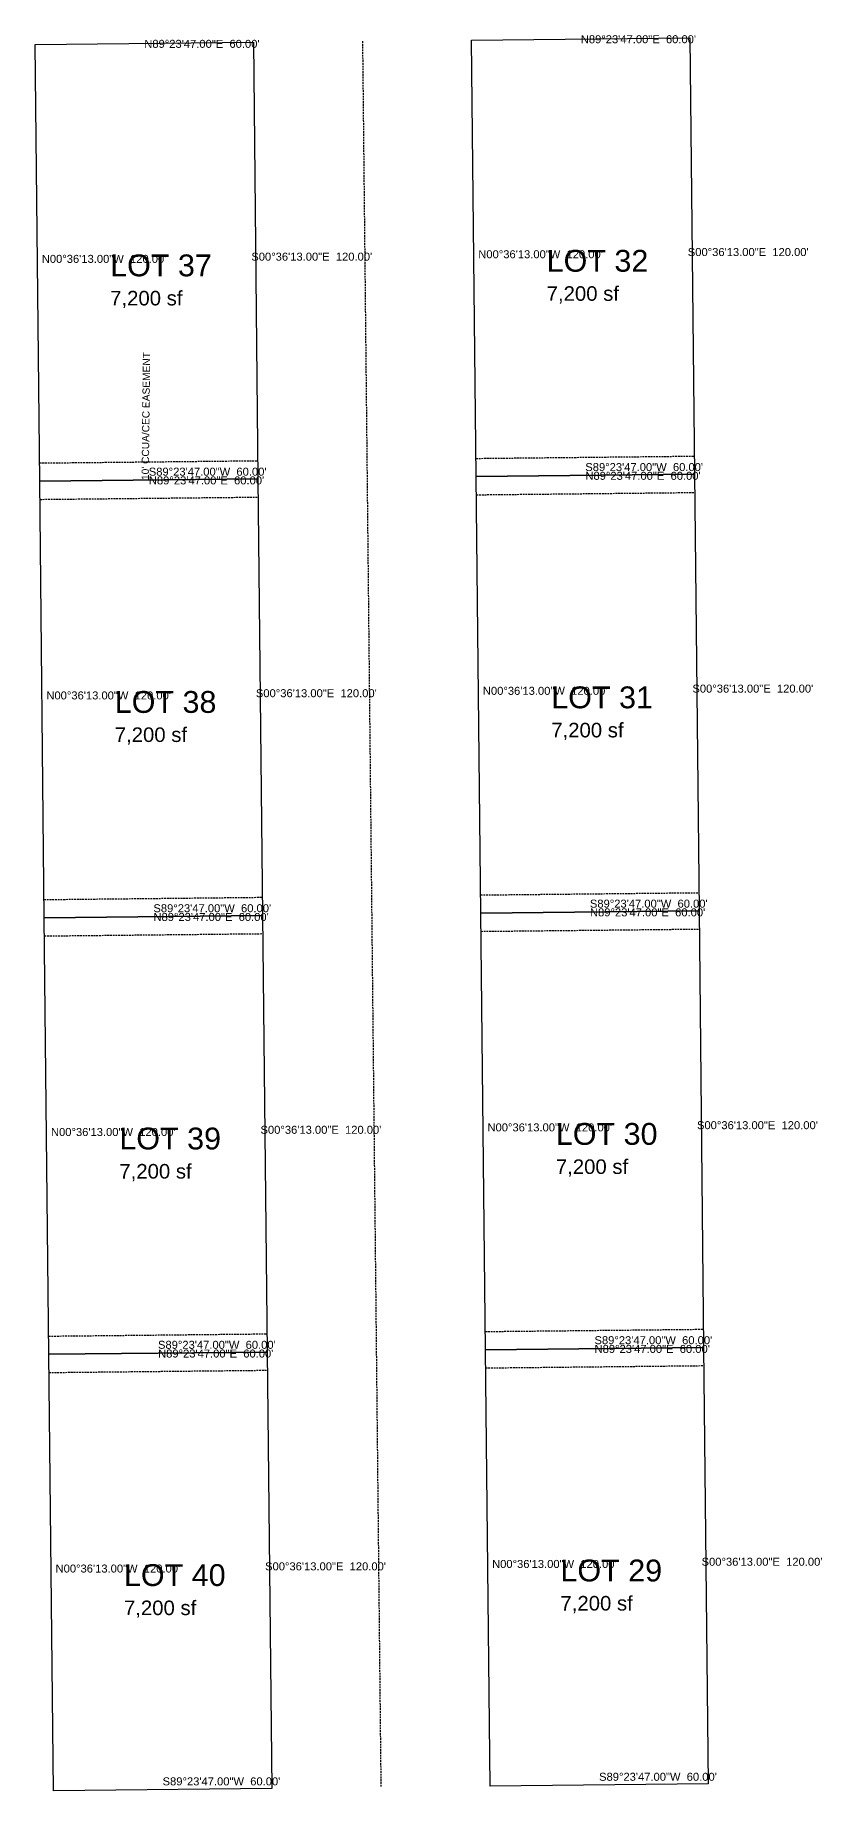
# Model space of a CAD drawing. Extents: x -19 to 673, y -136 to 2051.
# Drawn here: x 0 to 216.3, y 520 to 1002.6 of the extents above; entities that cross this region are included whole.
import ezdxf

# ---------------------------------------------------------------- set-up
doc = ezdxf.new("R2010")
doc.units = 0
doc.linetypes.add('DASHED', pattern=[0.75, 0.5, -0.25])
doc.linetypes.add('ROT_89.40', pattern=[0])
for name, color, linetype in [('DIM-LABELS', 7, 'CONTINUOUS'), ('EASEMENT', 3, 'DASHED'), ('LOT_LINE', 4, 'CONTINUOUS'), ('ROW_STREET', 8, 'DASHED'), ('TEXT-LABELS', 7, 'CONTINUOUS')]:
    doc.layers.add(name, color=color, linetype=linetype)
doc.styles.get("Standard").update_dxf_attribs({"font": 'Arial'})

msp = doc.modelspace()

# ---------------------------------------------------------------- linework, layer by layer
at = {"layer": 'EASEMENT'}
for p, q in [((1.2115, 885.0064), (61.2082, 885.6385)), ((121.2048, 886.2706), (181.2015, 886.9026)), ((1.3169, 875.0069), (61.3135, 875.639)), ((121.3102, 876.2711), (181.3069, 876.9032)), ((2.4757, 765.013), (62.4723, 765.6451)), ((122.469, 766.2772), (182.4657, 766.9093)), ((2.581, 755.0136), (62.5777, 755.6457)), ((122.5744, 756.2778), (182.571, 756.9099)), ((123.7332, 646.2839), (183.7299, 646.916)), ((3.7399, 645.0197), (63.7365, 645.6518)), ((3.8452, 635.0203), (63.8419, 635.6523)), ((123.8385, 636.2844), (183.8352, 636.9165))]:
    msp.add_line(p, q, dxfattribs=at)
at = {"layer": 'LOT_LINE'}
for p, q in [((0, 1000), (59.9967, 1000.6321)), ((1.2642, 880.0067), (0, 1000)), ((59.9967, 1000.6321), (61.2608, 880.6387)), ((119.9933, 1001.2642), (179.99, 1001.8963)), ((121.2575, 881.2708), (119.9933, 1001.2642)), ((179.99, 1001.8963), (181.2542, 881.9029)), ((61.2608, 880.6387), (1.2642, 880.0067)), ((1.2642, 880.0067), (61.2608, 880.6387)), ((2.5284, 760.0133), (1.2642, 880.0067)), ((61.2608, 880.6387), (62.525, 760.6454)), ((181.2542, 881.9029), (121.2575, 881.2708)), ((121.2575, 881.2708), (181.2542, 881.9029)), ((122.5217, 761.2775), (121.2575, 881.2708)), ((181.2542, 881.9029), (182.5184, 761.9096)), ((62.525, 760.6454), (2.5284, 760.0133)), ((2.5284, 760.0133), (62.525, 760.6454)), ((3.7925, 640.02), (2.5284, 760.0133)), ((62.525, 760.6454), (63.7892, 640.6521)), ((182.5184, 761.9096), (122.5217, 761.2775)), ((122.5217, 761.2775), (182.5184, 761.9096)), ((123.7859, 641.2842), (122.5217, 761.2775)), ((182.5184, 761.9096), (183.7825, 641.9162)), ((183.7825, 641.9162), (123.7859, 641.2842)), ((123.7859, 641.2842), (183.7825, 641.9162)), ((183.7825, 641.9162), (185.0467, 521.9229)), ((63.7892, 640.6521), (3.7925, 640.02)), ((3.7925, 640.02), (63.7892, 640.6521)), ((5.0567, 520.0266), (3.7925, 640.02)), ((63.7892, 640.6521), (65.0534, 520.6587)), ((125.05, 521.2908), (123.7859, 641.2842)), ((185.0467, 521.9229), (125.05, 521.2908)), ((65.0534, 520.6587), (5.0567, 520.0266))]:
    msp.add_line(p, q, dxfattribs=at)
at = {"layer": 'ROW_STREET'}
msp.add_line((89.995, 1000.9481), (95.0517, 520.9748), dxfattribs=at)

# ---------------------------------------------------------------- texts
at = {"layer": 'DIM-LABELS'}
for s, p in [('N89%%d23\'47.00"E  60.00\'', (30.011, 999.1161)), ('N89%%d23\'47.00"E  60.00\'', (150.0043, 1000.3803)), ('N00%%d36\'13.00"W  120.00\'', (1.832, 940.016)), ('S00%%d36\'13.00"E  120.00\'', (59.4288, 940.6228)), ('N00%%d36\'13.00"W  120.00\'', (121.8254, 941.2801)), ('S00%%d36\'13.00"E  120.00\'', (179.4222, 941.887)), ('S89%%d23\'47.00"W  60.00\'', (31.2499, 881.5226)), ('S89%%d23\'47.00"W  60.00\'', (151.2432, 882.7868)), ('N89%%d23\'47.00"E  60.00\'', (31.2752, 879.1228)), ('N89%%d23\'47.00"E  60.00\'', (151.2685, 880.3869)), ('N00%%d36\'13.00"W  120.00\'', (3.0962, 820.0226)), ('S00%%d36\'13.00"E  120.00\'', (60.693, 820.6294)), ('N00%%d36\'13.00"W  120.00\'', (123.0895, 821.2868)), ('S00%%d36\'13.00"E  120.00\'', (180.6863, 821.8936)), ('S89%%d23\'47.00"W  60.00\'', (32.514, 761.5293)), ('S89%%d23\'47.00"W  60.00\'', (152.5074, 762.7935)), ('N89%%d23\'47.00"E  60.00\'', (152.5327, 760.3936)), ('N89%%d23\'47.00"E  60.00\'', (32.5393, 759.1294)), ('N00%%d36\'13.00"W  120.00\'', (4.3604, 700.0293)), ('S00%%d36\'13.00"E  120.00\'', (61.9572, 700.6361)), ('N00%%d36\'13.00"W  120.00\'', (124.3537, 701.2935)), ('S00%%d36\'13.00"E  120.00\'', (181.9505, 701.9003)), ('S89%%d23\'47.00"W  60.00\'', (33.7782, 641.536)), ('S89%%d23\'47.00"W  60.00\'', (153.7716, 642.8001)), ('N89%%d23\'47.00"E  60.00\'', (153.7968, 640.4003)), ('N89%%d23\'47.00"E  60.00\'', (33.8035, 639.1361)), ('S00%%d36\'13.00"E  120.00\'', (183.2147, 581.9069)), ('N00%%d36\'13.00"W  120.00\'', (5.6246, 580.0359)), ('S00%%d36\'13.00"E  120.00\'', (63.2214, 580.6428)), ('N00%%d36\'13.00"W  120.00\'', (125.6179, 581.3001)), ('S89%%d23\'47.00"W  60.00\'', (35.0424, 521.5426)), ('S89%%d23\'47.00"W  60.00\'', (155.0357, 522.8068))]:
    msp.add_text(s, height=2.2, dxfattribs=at).set_placement(p)
at = {"layer": 'TEXT-LABELS'}
for s, height, p in [('LOT 37', 6, (20.6304, 936.3194)), ('LOT 32', 6, (140.6238, 937.5836)), ('7,200 sf', 4, (20.6304, 928.3194)), ('7,200 sf', 4, (140.6238, 929.5836)), ('LOT 38', 6, (21.8946, 816.326)), ('LOT 31', 6, (141.8879, 817.5902)), ('7,200 sf', 4, (21.8946, 808.326)), ('7,200 sf', 4, (141.8879, 809.5902)), ('LOT 39', 6, (23.1588, 696.3327)), ('LOT 30', 6, (143.1521, 697.5969)), ('7,200 sf', 4, (23.1588, 688.3327)), ('7,200 sf', 4, (143.1521, 689.5969)), ('LOT 40', 6, (24.423, 576.3394)), ('LOT 29', 6, (144.4163, 577.6035)), ('7,200 sf', 4, (24.423, 568.3394)), ('7,200 sf', 4, (144.4163, 569.6035))]:
    msp.add_text(s, height=height, dxfattribs=at).set_placement(p)
at = {"layer": 'TEXT-LABELS', "linetype": 'ROT_89.40'}
msp.add_text("10' CCUA/CEC EASEMENT", height=2, rotation=89.4, dxfattribs=at).set_placement((31.2625, 880.3227))

doc.saveas('drawing.dxf')
